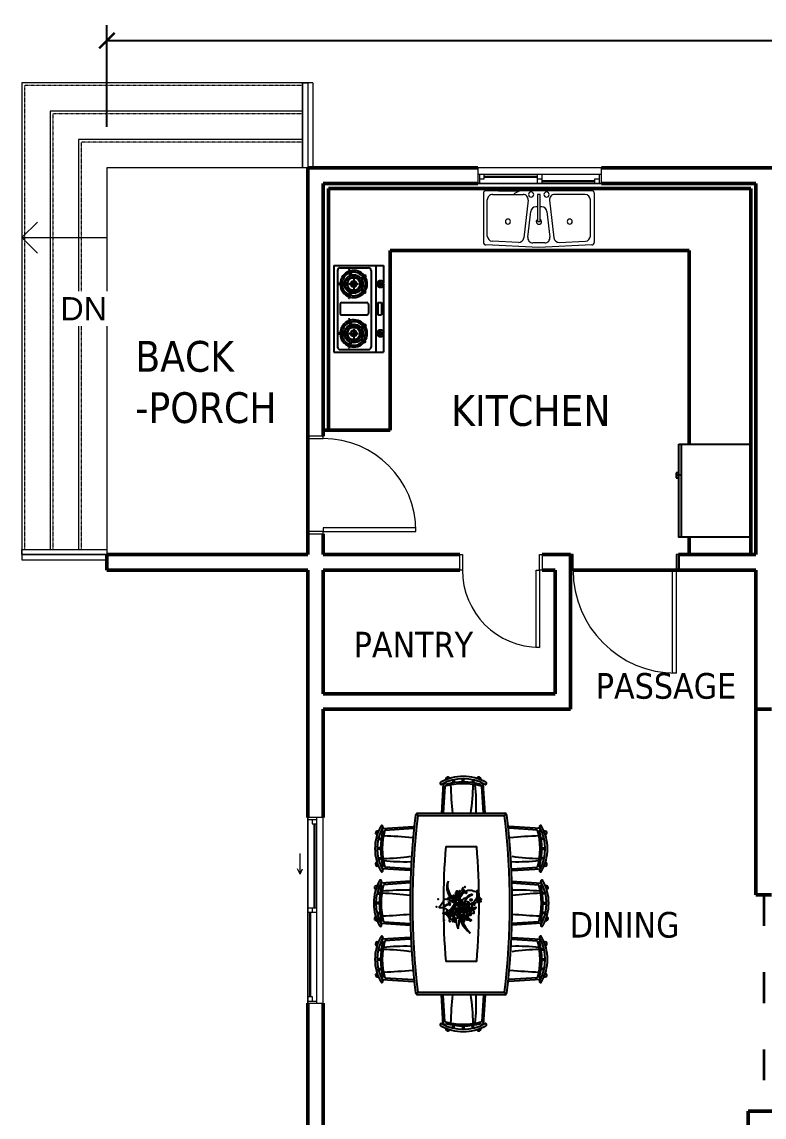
# Model space of a CAD drawing. Header units: inches. Extents: x 8351 to 42256, y 21052 to 33437.
# Drawn here: x 32065.7 to 32353.8, y 29823.7 to 30248.7 of the extents above; entities that cross this region are included whole.
import ezdxf

# ---------------------------------------------------------------- set-up
doc = ezdxf.new("R2010")
doc.units = ezdxf.units.IN
doc.header["$MEASUREMENT"] = 0
doc.linetypes.add('ACAD_ISO03W100', pattern=[30, 12, -18])
doc.linetypes.add('Overhead 1_16_', pattern=[0.101562, 0.0625, -0.039062])
for name, color, linetype, lineweight in [('A-DIM', 7, 'Continuous', 25), ('A-DOOR', 10, 'Continuous', 13), ('A-DOOR-FRAM', 31, 'Continuous', 20), ('A-FLOR-HRAL', 11, 'Continuous', 9), ('A-GLAZ', 160, 'Continuous', 13), ('A-PLUMBING', 6, 'Continuous', 30), ('A-TEXT', 7, 'Continuous', 25), ('A-WALL', 7, 'Continuous', 35), ('P-SANR-FIXT', 220, 'Continuous', 9), ('S-STRS', 14, 'Continuous', 9), ('S-STRS-ANNO', 31, 'Continuous', 9), ('S-STRS-IDEN', 24, 'Continuous', 9)]:
    doc.layers.add(name, color=color, linetype=linetype, lineweight=lineweight)
doc.layers.add('A-FUNTURE', color=241, linetype='Continuous')
doc.layers.add('LAYER2', color=7, linetype='Continuous')
doc.styles.add('Arial', font='arial.ttf', dxfattribs={"height": 9})
doc.styles.add('PDF Tahoma', font='tahoma.ttf')
doc.styles.get("Standard").update_dxf_attribs({"font": 'consolab.ttf', "height": 11})
doc.dimstyles.get("Standard").update_dxf_attribs({"dimtxt": 11, "dimasz": 6, "dimexe": 6, "dimexo": 16, "dimgap": 0.09, "dimtad": 0, "dimdec": 0, "dimzin": 0, "dimdsep": 46, "dimlunit": 4, "dimtxsty": 'Standard', "dimblk": 'ARCHTICK', "dimcen": 0.09, "dimclrd": 256, "dimclre": 256, "dimclrt": 256, "dimadec": 0, "dimazin": 0, "dimtfac": 1, "dimtdec": 0, "dimtix": 1, "dimtofl": 0, "dimtmove": 0, "dimatfit": 2, "dimldrblk": 'ARCHTICK', "dimfxl": 1, "dimtolj": 1, "dimtzin": 0, "dimlwd": -1, "dimlwe": -1, "dimarcsym": 0})

# ---------------------------------------------------------------- blocks, each defined once
blk = doc.blocks.new('M_Door-Exterior-Single-Entry-Half Flat Glass-Wood_Clad - 900 x 2000mm-325324-B-FLOOR-PLAN')
at = {"layer": 'A-DOOR', "lineweight": 20}
for p, q in [((-20, 2.87), (-20, 42.87)), ((-20, 42.87), (-18.62, 42.87)), ((-18.62, 42.87), (-18.62, 2.87)), ((-18.62, 2.87), (-20, 2.87))]:
    blk.add_line(p, q, dxfattribs=at)
at = {"layer": 'A-DOOR', "lineweight": 9}
blk.add_arc((-20, 2.87), 40, 0, 90, dxfattribs=at)
at = {"layer": 'A-DOOR-FRAM'}
for p, q in [((-20, 2.87), (-20.98, 2.87)), ((-20.98, 2.87), (-20.98, -3.13)), ((-20, -3.13), (-20, 2.87)), ((20, 2.87), (20, -3.13)), ((20.98, 2.87), (20, 2.87)), ((20.98, -3.13), (20.98, 2.87)), ((-20.98, -3.13), (-20, -3.13)), ((20, -3.13), (20.98, -3.13))]:
    blk.add_line(p, q, dxfattribs=at)
blk = doc.blocks.new('M_Door-Interior-Single-Full Glass-Wood - M_Door-Interior-Single-Full Glass-Wood-325325-B-FLOOR-PLAN')
at = {"layer": 'A-DOOR', "lineweight": 20}
for p, q in [((13.62, -2.88), (15, -2.88)), ((13.62, -32.88), (13.62, -2.88)), ((15, -2.88), (15, -32.88)), ((15, -32.88), (13.62, -32.88))]:
    blk.add_line(p, q, dxfattribs=at)
at = {"layer": 'A-DOOR', "lineweight": 9}
blk.add_arc((15, -2.88), 30, 180, 270, dxfattribs=at)
at = {"layer": 'A-DOOR-FRAM'}
for p, q in [((-15.98, 3.13), (-15, 3.13)), ((-15.98, -2.88), (-15.98, 3.13)), ((-15, 3.13), (-15, -2.88)), ((15, 3.13), (15.98, 3.13)), ((15, -2.88), (15, 3.13)), ((15.98, 3.13), (15.98, -2.88)), ((-15, -2.88), (-15.98, -2.88)), ((15.98, -2.88), (15, -2.88))]:
    blk.add_line(p, q, dxfattribs=at)
blk = doc.blocks.new('M_Door-Interior-Single-3_Panel_Vert-Wood - M_Door-Interior-Single-3_Panel_Vert-Wood-325322-B-FLOOR-PLAN')
at = {"layer": 'A-DOOR', "lineweight": 20}
for p, q in [((18, 38.88), (16.62, 38.88)), ((16.62, 38.88), (16.62, 2.88)), ((18, 2.88), (18, 38.88)), ((16.62, 2.88), (18, 2.88))]:
    blk.add_line(p, q, dxfattribs=at)
at = {"layer": 'A-DOOR', "lineweight": 9}
blk.add_arc((18, 2.88), 36, 90, 180, dxfattribs=at)
at = {"layer": 'A-DOOR-FRAM'}
for p, q in [((-18, 2.88), (-18.98, 2.88)), ((-18.98, 2.88), (-18.98, -3.13)), ((-18, -3.13), (-18, 2.88)), ((18, 2.88), (18, -3.13)), ((18.98, 2.88), (18, 2.88)), ((18.98, -3.13), (18.98, 2.88)), ((-18.98, -3.13), (-18, -3.13)), ((18, -3.13), (18.98, -3.13))]:
    blk.add_line(p, q, dxfattribs=at)
blk = doc.blocks.new('M_Window-Sliding-Double - 1500 x 1200mm-330903-B-FLOOR-PLAN')
at = {"layer": 'A-GLAZ'}
for p, q in [((14, 5.85), (16, 6.85)), ((14, 5.85), (16, 4.85)), ((14, 5.85), (22, 5.85)), ((36, 2.85), (-36, 2.85)), ((-36, -3.15), (36, -3.15))]:
    blk.add_line(p, q, dxfattribs=at)
at = {"layer": 'A-GLAZ', "lineweight": 20}
for p, q in [((-36, 2.85), (-36, -3.15)), ((-36, 2.85), (-33.5, 2.85)), ((-35.25, 2.85), (-35.25, -0.65)), ((-33.5, 1.1), (-35.25, 1.1)), ((-33.5, 2.85), (-33.5, 1.1)), ((-0.875, -0.65), (-0.875, 2.85)), ((-0.875, 2.85), (0.875, 2.85)), ((0.875, 1.1), (-0.875, 1.1)), ((0.875, 2.85), (0.875, -0.65)), ((33.5, 1.1), (33.5, -0.65)), ((35.25, 1.1), (33.5, 1.1)), ((35.25, 2.85), (36, 2.85)), ((35.25, 2.85), (35.25, -0.65)), ((36, -3.15), (36, 2.85)), ((-36, -0.65), (-35.25, -0.65)), ((-0.875, -0.65), (0.875, -0.65)), ((33.5, -0.65), (36, -0.65))]:
    blk.add_line(p, q, dxfattribs=at)
at = {"layer": 'A-GLAZ', "lineweight": 9}
for p, q in [((-33.5, 2.85), (-0.875, 2.85)), ((0.875, 2.85), (35.25, 2.85)), ((-35.25, -0.65), (-0.875, -0.65)), ((0.875, -0.65), (33.5, -0.65))]:
    blk.add_line(p, q, dxfattribs=at)
at = {"layer": 'A-GLAZ', "lineweight": 30}
for p, q in [((-33.5, 1.975), (-0.875, 1.975)), ((0.875, 0.225), (33.5, 0.225))]:
    blk.add_line(p, q, dxfattribs=at)
blk = doc.blocks.new('M_Window-Sliding-Double - 1500 x 1200mm 4-331104-B-FLOOR-PLAN')
at = {"layer": 'A-GLAZ'}
for p, q in [((8, 5.85), (10, 6.85)), ((8, 5.85), (10, 4.85)), ((8, 5.85), (16, 5.85)), ((24, 2.85), (-24, 2.85)), ((-24, -3.15), (24, -3.15))]:
    blk.add_line(p, q, dxfattribs=at)
at = {"layer": 'A-GLAZ', "lineweight": 20}
for p, q in [((-24, 2.85), (-24, -3.15)), ((-24, 2.85), (-21.5, 2.85)), ((-23.25, 2.85), (-23.25, -0.65)), ((-21.5, 1.1), (-23.25, 1.1)), ((-21.5, 2.85), (-21.5, 1.1)), ((-0.875, -0.65), (-0.875, 2.85)), ((-0.875, 2.85), (0.875, 2.85)), ((0.875, 1.1), (-0.875, 1.1)), ((0.875, 2.85), (0.875, -0.65)), ((21.5, 1.1), (21.5, -0.65)), ((23.25, 1.1), (21.5, 1.1)), ((23.25, 2.85), (24, 2.85)), ((23.25, 2.85), (23.25, -0.65)), ((24, -3.15), (24, 2.85)), ((-24, -0.65), (-23.25, -0.65)), ((-0.875, -0.65), (0.875, -0.65)), ((21.5, -0.65), (24, -0.65))]:
    blk.add_line(p, q, dxfattribs=at)
at = {"layer": 'A-GLAZ', "lineweight": 9}
for p, q in [((-21.5, 2.85), (-0.875, 2.85)), ((0.875, 2.85), (23.25, 2.85)), ((-23.25, -0.65), (-0.875, -0.65)), ((0.875, -0.65), (21.5, -0.65))]:
    blk.add_line(p, q, dxfattribs=at)
at = {"layer": 'A-GLAZ', "lineweight": 30}
for p, q in [((-21.5, 1.975), (-0.875, 1.975)), ((0.875, 0.225), (21.5, 0.225))]:
    blk.add_line(p, q, dxfattribs=at)
blk = doc.blocks.new('Top Rail Type - Top Rail_Internal_-343922-B-FLOOR-PLAN')
at = {"layer": 'A-FLOR-HRAL'}
for p, q in [((-591.36, 428.38), (-591.36, 430.38)), ((-591.36, 430.38), (-558.36, 430.38)), ((-558.36, 430.38), (-558.36, 428.38)), ((-558.36, 428.38), (-591.36, 428.38))]:
    blk.add_line(p, q, dxfattribs=at)
blk = doc.blocks.new('Top Rail Type - Top Rail_Internal_-V4-B-FLOOR-PLAN')
at = {"layer": 'A-FLOR-HRAL'}
for p, q in [((-591.36, 430.38), (-591.36, 428.38)), ((-591.36, 430.38), (-558.36, 430.38)), ((-558.36, 430.38), (-558.36, 428.38)), ((-591.36, 428.38), (-558.36, 428.38))]:
    blk.add_line(p, q, dxfattribs=at)
blk = doc.blocks.new('Top Rail Type - Top Rail_Internal_-343933-B-FLOOR-PLAN')
at = {"layer": 'A-FLOR-HRAL'}
for p, q in [((-482.36, 611.38), (-480.36, 611.38)), ((-482.36, 578.38), (-482.36, 611.38)), ((-480.36, 611.38), (-480.36, 578.38)), ((-480.36, 578.38), (-482.36, 578.38))]:
    blk.add_line(p, q, dxfattribs=at)
blk = doc.blocks.new('Top Rail Type - Top Rail_Internal_-V5-B-FLOOR-PLAN')
at = {"layer": 'A-FLOR-HRAL'}
for p, q in [((-480.36, 611.38), (-482.36, 611.38)), ((-482.36, 611.38), (-482.36, 578.38)), ((-480.36, 611.38), (-480.36, 578.38)), ((-480.36, 578.38), (-482.36, 578.38))]:
    blk.add_line(p, q, dxfattribs=at)
blk = doc.blocks.new('Refrigerator-2 door - 36 in top')
for p, q in [((0, -26.999999), (36, -26.999999)), ((11, -27.999999), (11, -28.999999)), ((11, -28.999999), (13, -28.999999)), ((12, -26.999999), (12, -28.999999)), ((13, -28.999999), (13, -27.999999))]:
    blk.add_line(p, q)
blk.add_lwpolyline([(0, -27.999999), (0, 0), (36, 0), (36, -27.999999)], close=True)
blk = doc.blocks.new('Sink-Triple-2D - 43_ x 22_-550212-FLOOR-PLAN')
at = {"layer": 'P-SANR-FIXT'}
for p, q in [((-7.49, 25.04), (13.06, 26)), ((13.06, 26), (33.61, 25.04)), ((-8.44, 5), (-8.44, 24.05)), ((-6.94, 21.59), (-6.94, 7.5)), ((5.11, 24.06), (-5.03, 23.59)), ((8.91, 7.73), (7.19, 22.3)), ((9.91, 12.08), (8.74, 21.98)), ((10.73, 24.22), (15.39, 24.22)), ((17.38, 21.98), (16.21, 12.08)), ((17.21, 7.73), (18.92, 22.3)), ((21, 24.06), (31.15, 23.59)), ((33.06, 21.59), (33.06, 7.5)), ((34.56, 5), (34.56, 24.05)), ((13.6, 16.02), (12.53, 16.02)), ((12.53, 16.02), (12.53, 5.5)), ((13.6, 5.5), (13.6, 16.02)), ((11.89, 10.31), (12.53, 10.31)), ((13.6, 10.31), (14.23, 10.31)), ((-4.94, 5.5), (6.92, 5.5)), ((12.53, 5.5), (13.6, 5.5)), ((31.06, 5.5), (19.2, 5.5)), ((-7.44, 4), (33.56, 4))]:
    blk.add_line(p, q, dxfattribs=at)
for centre, radius, start, end in [((-7.44, 24.05), 1, 92.663, 180), ((-4.94, 21.59), 2, 92.663, 180), ((5.21, 22.06), 2, 6.7098, 92.663), ((10.73, 22.22), 2, 90, 186.7098), ((15.39, 22.22), 2, 353.2902, 90), ((20.91, 22.06), 2, 87.337, 173.2902), ((31.06, 21.59), 2, 0, 87.337), ((33.56, 24.05), 1, 0, 87.337), ((1.06, 16), 1, 0, 180), ((13.03, 16.02), 1.02, 0, 180), ((25.06, 16), 1, 0, 180), ((1.06, 16), 1, 180, 0), ((13.03, 16.02), 1.02, 180, 241.2453), ((13.03, 16.02), 1.02, 303.8034, 0), ((25.06, 16), 1, 180, 0), ((11.89, 12.31), 2, 186.7098, 270), ((14.23, 12.31), 2, 270, 353.2902), ((-7.44, 5), 1, 180, 270), ((-4.94, 7.5), 2, 180, 270), ((6.92, 7.5), 2, 270, 6.7098), ((10.06, 5.5), 1, 0, 180), ((10.06, 5.5), 1, 180, 0), ((16.06, 5.5), 1, 0, 180), ((16.06, 5.5), 1, 180, 0), ((19.2, 7.5), 2, 173.2902, 270), ((31.06, 7.5), 2, 270, 0), ((33.56, 5), 1, 270, 0)]:
    blk.add_arc(centre, radius, start, end, dxfattribs=at)
blk = doc.blocks.new('A$C71D65ADD')
at = {"layer": 'LAYER2', "linetype": 'ByBlock', "ltscale": 6}
h = blk.add_hatch(color=8, dxfattribs=at)
h.paths.add_polyline_path([(344, 319, 1), (329, 319, 1)])
h.paths.add_polyline_path([(309, 330, 1.000001), (297, 330, 1.000001)])
h.paths.add_polyline_path([(328, 203, 1), (339, 203, 1)])
h.paths.add_polyline_path([(384, 129, 1), (399, 129, 1)])
h.paths.add_polyline_path([(210, 242, 1), (201, 242, 1)])
edge = h.paths.add_edge_path()
edge.add_ellipse((259, 215), major_axis=(0.8, -32), ratio=0.456297, start_angle=134.884, end_angle=204.8098)
edge.add_arc((264, 250), 13.3, 208.4452, 291.7172)
h.paths.add_polyline_path([(327, 334, 1), (315, 334, 1)])
h.paths.add_polyline_path([(241, 409, 1), (265, 409, 1)])
h = blk.add_hatch(color=3, dxfattribs=at)
h.paths.add_polyline_path([(483, 292, 1), (495, 292, 1)])
h.paths.add_polyline_path([(509, 260, 0.193175), (507, 265, -0.071099), (498, 266, 0.269317), (495, 260, 1.000001)])
blk.add_hatch(color=1, dxfattribs=at).paths.add_polyline_path([(408, 126, 0.483518), (395, 136, -0.273676), (399, 129, -0.589818), (388, 123, 0.87026)])
at = {"layer": 'LAYER2', "color": 3, "linetype": 'ByBlock', "ltscale": 6}
for centre, radius in [((253, 409), 12.4), ((264, 250), 13.3), ((279, 303), 10.2), ((296, 351), 7.78), ((303, 330), 6.46), ((321, 334), 5.78), ((338, 288), 10.4), ((336, 319), 7.36), ((489, 292), 6.22), ((502, 260), 6.94), ((205, 242), 4.33), ((233, 236), 18.8), ((333, 203), 5.78), ((392, 129), 7.36), ((398, 126), 10.2)]:
    blk.add_circle(centre, radius, dxfattribs=at)
at = {"layer": 'LAYER2', "color": 1, "linetype": 'ByBlock', "ltscale": 6}
for centre, radius in [((314, 294), 21.5), ((329, 264), 16.1), ((381, 294), 21.3)]:
    blk.add_circle(centre, radius, dxfattribs=at)
at = {"layer": 'LAYER2', "color": 8, "linetype": 'ByBlock', "ltscale": 6}
blk.add_circle((342, 169), 14.2, dxfattribs=at)
at = {"layer": 'LAYER2', "color": 3, "linetype": 'ByBlock', "ltscale": 6}
for centre, radius, start, end in [((325, 440), 4.99, 332.3767, 237.126), ((48, 280), 316, 19.9122, 29.59), ((55, 285), 316, 19.7073, 29.59), ((546, 251), 167, 62.9101, 164.4918), ((566, 234), 175, 71.5718, 163.2253), ((325, -117), 413, 95.8934, 141.9596), ((341, -231), 502, 91.7875, 132.7502), ((189, -78), 386, 91.9469, 111.1209), ((187, 829), 564, 255.9514, 281.3548), ((189, -78), 386, 85.2311, 85.4239), ((189, -78), 386, 76.0403, 81.1268), ((484, 291), 25.6, 89.5252, 198.0961), ((467, 301), 7.25, 14.7851, 307.3859), ((473, 284), 10.6, 358.7699, 279.3548), ((476, 264), 9.89, 132.7709, 99.3548), ((449, 324), 35.7, 307.3859, 349.3233), ((490, 293), 13.4, 212.1989, 185.732), ((507, 295), 30.2, 185.732, 274.9709)]:
    blk.add_arc(centre, radius, start, end, dxfattribs=at)
at = {"layer": 'LAYER2', "color": 2, "linetype": 'ByBlock', "ltscale": 6}
for centre, radius, start, end in [((351, 392), 18.1, 196.6743, 39.1784), ((326, 77), 133, 15.9169, 57.6012), ((336, 84), 133, 15.9169, 57.6012), ((458, 117), 6.35, 222.2146, 51.0439)]:
    blk.add_arc(centre, radius, start, end, dxfattribs=at)
at = {"layer": 'LAYER2', "color": 1, "linetype": 'ByBlock', "ltscale": 6}
blk.add_arc((445, 278), 15, 46.0944, 18.0961, dxfattribs=at)
at = {"layer": 'LAYER2', "color": 3, "linetype": 'ByBlock', "ltscale": 6}
for centre, major_axis, ratio in [((224, 372), (0.8, -32), 0.456297), ((196, 350), (31.6, -11.1), 0.572914), ((203, 316), (25.6, 26.6), 0.525572), ((234, 306), (-7.2, 38.6), 0.354767), ((259, 329), (-32.5, 10), 0.449099), ((256, 360), (-24.1, -22.5), 0.317405), ((352, 257), (0.8, -32), 0.456297), ((383, 244), (-24.1, -22.5), 0.317405), ((231, 192), (31.6, -11.1), 0.572914), ((238, 159), (25.6, 26.6), 0.525572), ((255, 155), (31.6, -11.1), 0.572914), ((262, 121), (25.6, 26.6), 0.525572), ((259, 215), (0.8, -32), 0.456297), ((269, 149), (-7.2, 38.6), 0.354767), ((294, 172), (-32.5, 10), 0.449099), ((291, 202), (-24.1, -22.5), 0.317405), ((283, 178), (0.8, -32), 0.456297), ((293, 111), (-7.2, 38.6), 0.354767), ((318, 135), (-32.5, 10), 0.449099), ((314, 165), (-24.1, -22.5), 0.317405), ((324, 234), (31.6, -11.1), 0.572914), ((331, 201), (25.6, 26.6), 0.525572), ((362, 190), (-7.2, 38.6), 0.354767), ((386, 214), (-32.5, 10), 0.449099), ((384, 41), (15.8, -5.5), 0.572914), ((387, 24), (12.8, 13.3), 0.525572), ((398, 53), (0.4, -16), 0.456297), ((403, 19), (-3.6, 19.3), 0.354767), ((415, 31), (-16.2, 5), 0.449099), ((414, 46), (-12.1, -11.2), 0.317405)]:
    blk.add_ellipse(centre, major_axis=major_axis, ratio=ratio, dxfattribs=at)
at = {"layer": 'LAYER2', "color": 3, "linetype": 'ByBlock', "ltscale": 6, "start_tangent": (-0.192355, 0.981325)}
blk.add_spline([(368, 335), (398, 449), (349, 477), (307, 509), (303, 455), (271, 399), (362, 320)], degree=3, dxfattribs=at)
at = {"layer": 'LAYER2', "color": 3, "linetype": 'ByBlock', "ltscale": 6}
blk.add_open_spline([(395, 250), (397, 275), (514, 212), (526, 131), (491, 70), (527, 35), (486, 62), (430, 43), (359, 91), (343, 146), (342, 155)], degree=3, knots=[0, 0, 0, 0, 77.268559, 207.603491, 248.32855, 270.573512, 299.381354, 327.252179, 461.565377, 486.265875, 486.265875, 486.265875, 486.265875], dxfattribs=at)
for p in [(313, 540), (154, 447), (188, 394), (198, 395), (208, 406), (216, 411), (227, 420), (229, 406), (230, 431), (230, 420), (231, 412), (231, 407), (231, 402), (232, 442), (232, 413), (232, 411), (232, 411), (232, 406), (233, 428), (233, 421), (233, 412), (233, 409), (234, 446), (234, 432), (234, 430), (234, 415), (235, 443), (235, 419), (235, 403), (235, 400), (236, 442), (236, 437), (236, 435), (236, 404), (237, 453), (237, 427), (237, 415), (237, 407), (237, 403), (239, 451), (239, 429), (239, 424), (240, 461), (240, 440), (241, 453), (406, 522), (412, 396), (415, 395), (420, 400), (421, 398), (135, 316), (136, 319), (138, 343), (138, 323), (138, 321), (140, 381), (142, 345), (145, 347), (147, 385), (148, 344), (149, 327), (153, 386), (153, 342), (154, 342), (157, 332), (157, 329), (157, 327), (157, 321), (158, 340), (158, 322), (159, 339), (159, 320), (160, 319), (161, 336), (161, 334), (161, 315), (162, 326), (162, 324), (162, 323), (163, 320), (164, 338), (165, 346), (165, 330), (166, 314), (167, 326), (169, 328), (171, 332), (173, 331), (173, 321), (173, 318), (174, 341), (174, 323), (175, 386), (175, 324), (177, 331), (178, 340), (178, 330), (193, 383), (198, 378), (200, 372), (205, 392), (205, 382), (259, 341), (263, 346), (266, 350), (269, 280), (273, 283), (274, 356), (275, 281), (275, 267), (276, 271), (276, 263), (278, 278), (279, 357), (279, 265), (280, 275), (280, 275), (281, 282), (282, 278), (282, 276), (282, 272), (283, 354), (283, 277), (283, 275), (284, 269), (285, 273), (286, 285), (287, 338), (287, 268), (289, 266), (290, 279), (290, 266), (291, 271), (292, 287), (292, 268), (293, 267), (295, 267), (299, 280), (300, 264), (309, 278), (309, 264), (311, 331), (311, 329), (316, 330), (340, 265), (365, 313), (365, 311), (366, 317), (367, 321), (368, 322), (370, 318), (370, 317), (370, 265), (371, 319), (372, 267), (375, 347), (375, 265), (375, 264), (376, 343), (376, 335), (376, 321), (376, 318), (376, 263), (377, 358), (377, 327), (377, 324), (377, 324), (377, 269), (379, 358), (379, 350), (379, 346), (379, 337), (379, 324), (380, 338), (380, 336), (380, 323), (380, 268), (381, 351), (381, 341), (381, 317), (381, 265), (383, 356), (383, 356), (383, 323), (383, 268), (383, 263), (384, 366), (384, 366), (384, 353), (384, 324), (384, 274), (384, 269), (385, 368), (385, 361), (385, 361), (385, 354), (385, 332), (385, 327), (385, 318), (386, 329), (386, 322), (386, 319), (386, 267), (386, 264), (387, 323), (387, 265), (388, 357), (388, 353), (388, 334), (388, 322), (388, 321), (388, 321), (388, 315), (389, 331), (389, 324), (390, 325), (391, 330), (391, 324), (392, 325), (392, 318), (393, 335), (393, 333), (393, 321), (393, 271), (394, 335), (394, 335), (395, 268), (397, 338), (397, 329), (398, 340), (398, 339), (402, 340), (403, 279), (405, 388), (405, 282), (407, 385), (407, 273), (408, 389), (409, 392), (409, 385), (410, 393), (411, 383), (411, 280), (411, 276), (412, 386), (413, 388), (413, 388), (413, 381), (413, 293), (414, 390), (414, 390), (414, 292), (414, 268), (415, 291), (415, 290), (416, 392), (416, 285), (416, 278), (416, 269), (417, 393), (417, 388), (417, 292), (417, 291), (418, 297), (418, 288), (418, 282), (419, 386), (419, 299), (419, 284), (419, 279), (420, 390), (420, 288), (420, 286), (420, 283), (421, 296), (421, 291), (421, 272), (422, 306), (422, 286), (423, 392), (423, 278), (423, 275), (424, 310), (424, 303), (424, 298), (424, 268), (425, 292), (427, 302), (427, 292), (428, 305), (428, 263), (429, 302), (431, 309), (431, 298), (432, 302), (435, 312), (439, 308), (439, 302), (440, 316), (443, 320), (446, 325), (447, 319), (448, 329), (449, 334), (451, 336), (451, 334), (134, 213), (136, 211), (137, 213), (144, 217), (144, 207), (147, 218), (147, 132), (150, 138), (150, 135), (151, 217), (152, 141), (153, 212), (153, 206), (153, 145), (153, 142), (153, 135), (154, 213), (155, 144), (156, 216), (157, 217), (157, 214), (157, 212), (157, 212), (158, 211), (158, 202), (158, 174), (158, 141), (159, 218), (159, 218), (159, 214), (159, 214), (159, 212), (159, 176), (159, 157), (159, 141), (162, 216), (163, 145), (164, 144), (166, 148), (166, 145), (167, 154), (167, 154), (168, 182), (168, 182), (168, 172), (168, 172), (168, 169), (168, 159), (169, 178), (169, 174), (169, 158), (170, 182), (170, 170), (170, 150), (171, 171), (171, 163), (171, 158), (171, 156), (172, 168), (172, 166), (172, 163), (172, 148), (173, 181), (173, 178), (173, 176), (173, 174), (174, 206), (174, 187), (174, 172), (174, 169), (174, 168), (174, 163), (175, 178), (175, 178), (175, 171), (175, 164), (177, 182), (177, 179), (177, 169), (177, 161), (177, 157), (178, 187), (178, 176), (179, 203), (179, 184), (181, 223), (181, 212), (181, 208), (181, 174), (181, 168), (182, 219), (182, 211), (182, 178), (182, 169), (184, 208), (185, 214), (185, 212), (185, 211), (185, 207), (186, 197), (188, 215), (189, 223), (189, 219), (189, 216), (190, 216), (190, 212), (190, 205), (190, 176), (191, 224), (191, 217), (191, 217), (191, 210), (192, 203), (193, 223), (193, 212), (194, 220), (194, 218), (194, 218), (194, 216), (194, 175), (195, 221), (195, 217), (196, 222), (196, 214), (196, 166), (197, 248), (197, 222), (197, 220), (197, 218), (197, 178), (198, 223), (198, 213), (199, 223), (199, 222), (199, 212), (199, 182), (200, 226), (200, 219), (200, 213), (200, 183), (201, 242), (201, 217), (201, 216), (201, 173), (202, 220), (202, 218), (203, 172), (204, 185), (204, 178), (205, 224), (205, 223), (205, 223), (205, 218), (205, 211), (206, 227), (206, 222), (206, 216), (206, 174), (207, 180), (208, 186), (208, 186), (208, 181), (208, 177), (209, 217), (209, 187), (209, 183), (209, 183), (209, 174), (210, 227), (210, 222), (210, 221), (210, 219), (210, 177), (210, 172), (210, 172), (211, 219), (211, 217), (211, 185), (211, 185), (212, 215), (212, 189), (213, 226), (214, 217), (214, 217), (214, 183), (214, 180), (214, 174), (215, 228), (215, 171), (216, 224), (216, 222), (216, 220), (216, 220), (216, 217), (216, 182), (216, 176), (218, 220), (218, 215), (219, 220), (219, 213), (220, 225), (221, 218), (222, 217), (222, 212), (227, 218), (231, 214), (236, 216), (236, 213), (240, 214), (240, 213), (255, 222), (275, 262), (278, 261), (280, 245), (280, 226), (281, 254), (282, 235), (283, 258), (283, 256), (284, 240), (284, 219), (284, 215), (284, 215), (284, 215), (285, 261), (285, 244), (286, 260), (286, 260), (286, 260), (286, 259), (287, 262), (287, 227), (287, 216), (288, 225), (290, 251), (291, 224), (292, 258), (293, 259), (295, 257), (295, 236), (296, 261), (296, 232), (298, 235), (298, 216), (307, 262), (311, 260), (366, 250), (369, 261), (369, 250), (370, 253), (371, 257), (371, 256), (372, 253), (373, 247), (375, 262), (375, 258), (375, 251), (377, 262), (377, 260), (377, 257), (377, 253), (378, 261), (378, 256), (379, 257), (388, 258), (431, 261), (442, 252), (449, 247), (456, 240), (465, 239), (470, 241), (477, 233), (478, 223), (479, 230), (479, 186), (482, 235), (482, 217), (482, 190), (483, 185), (483, 180), (485, 194), (485, 182), (486, 193), (486, 186), (486, 183), (487, 218), (487, 207), (488, 198), (488, 190), (489, 197), (489, 195), (490, 222), (490, 208), (491, 212), (491, 197), (491, 195), (491, 195), (492, 201), (492, 201), (492, 191), (493, 217), (493, 201), (493, 199), (494, 215), (494, 209), (495, 217), (495, 214), (495, 214), (495, 210), (495, 205), (495, 203), (496, 220), (496, 215), (496, 204), (497, 222), (497, 212), (497, 210), (497, 205), (498, 211), (498, 211), (498, 202), (499, 224), (499, 220), (499, 205), (499, 203), (500, 210), (500, 209), (500, 204), (501, 218), (501, 206), (502, 228), (502, 212), (503, 210), (504, 216), (504, 202), (505, 221), (505, 210), (506, 205), (507, 212), (507, 208), (510, 226), (512, 223), (516, 214), (518, 231), (522, 226), (524, 228), (528, 229), (531, 228), (538, 223), (549, 200), (554, 201), (155, 126), (158, 129), (308, 70), (337, 90), (338, 83), (341, 96), (344, 109), (345, 103), (346, 116), (346, 93), (347, 110), (347, 87), (348, 112), (348, 98), (349, 122), (349, 111), (350, 118), (350, 116), (352, 117), (352, 113), (352, 108), (352, 103), (352, 101), (352, 91), (353, 105), (353, 102), (353, 98), (354, 108), (354, 90), (354, 85), (355, 114), (355, 104), (355, 102), (355, 100), (358, 97), (362, 71), (364, 84), (365, 89)]:
    blk.add_point(p, dxfattribs=at)
blk = doc.blocks.new('_ArchTick')
at = {"color": 0, "linetype": 'ByBlock', "const_width": 0.15}
blk.add_lwpolyline([(-0.5, -0.5), (0.5, 0.5)], dxfattribs=at)
blk = doc.blocks.new('*D76')
at = {"layer": 'A-DIM', "transparency": 16777216}
for p, q in [((32098.66, 30208), (32098.66, 30247.47)), ((32662.66, 30208), (32662.66, 30247.47)), ((32098.66, 30241.47), (32368.31, 30241.47)), ((32662.66, 30241.47), (32393.01, 30241.47))]:
    blk.add_line(p, q, dxfattribs=at)
at = {"layer": 'Defpoints', "color": 0, "transparency": 16777216}
for p in [(32098.66, 30241.47), (32098.66, 30192), (32662.66, 30192)]:
    blk.add_point(p, dxfattribs=at)
at = {"layer": 'A-DIM', "transparency": 16777216, "xscale": 6, "yscale": 6, "zscale": 6, "rotation": 180}
blk.add_blockref('_ArchTick', (32098.66, 30241.47), dxfattribs=at)
at = {"layer": 'A-DIM', "transparency": 16777216, "xscale": 6, "yscale": 6, "zscale": 6}
blk.add_blockref('_ArchTick', (32662.66, 30241.47), dxfattribs=at)
at = {"layer": 'A-DIM', "transparency": 16777216, "insert": (32380.66, 30241.47), "char_height": 11, "attachment_point": 5}
blk.add_mtext("\\A1;47'", dxfattribs=at)

msp = doc.modelspace()

# ---------------------------------------------------------------- linework, layer by layer
at = {"layer": 'A-FUNTURE'}
for p, q in [((32186.8, 30154.19), (32186.8, 30120.59)), ((32186.8, 30154.19), (32206, 30154.19)), ((32188.24, 30152.27), (32188.24, 30122.51)), ((32189.2, 30153.23), (32200.24, 30153.23)), ((32192.52, 30152.41), (32193.17, 30150.34)), ((32192.97, 30152.55), (32193.63, 30150.48)), ((32194.29, 30150.58), (32194.33, 30149.86)), ((32201.2, 30152.27), (32201.2, 30122.51)), ((32203.12, 30154.19), (32203.12, 30120.59)), ((32206, 30154.19), (32206, 30147.75)), ((32190.89, 30147.23), (32188.73, 30147.23)), ((32190.89, 30146.75), (32188.73, 30146.75)), ((32190.93, 30146.42), (32191.64, 30146.54)), ((32191, 30147.92), (32191.7, 30147.73)), ((32191.68, 30149.25), (32192.24, 30148.8)), ((32192.58, 30146.99), (32196.38, 30146.99)), ((32192.85, 30150.2), (32193.17, 30149.55)), ((32194.48, 30148.89), (32194.48, 30145.17)), ((32195.77, 30150.35), (32195.51, 30149.68)), ((32197.03, 30149.53), (32196.52, 30149.02)), ((32197.84, 30148.28), (32197.17, 30148.02)), ((32199.03, 30150.53), (32197.26, 30149.27)), ((32198.08, 30146.8), (32197.36, 30146.84)), ((32199.31, 30150.14), (32197.54, 30148.88)), ((32204.19, 30147.28), (32204.19, 30146.7)), ((32204.19, 30147.28), (32206.23, 30147.28)), ((32204.19, 30146.7), (32206.22, 30146.7)), ((32191.46, 30145.03), (32192.07, 30145.42)), ((32192.43, 30141.6), (32193.12, 30143.66)), ((32192.52, 30143.97), (32192.91, 30144.57)), ((32192.89, 30141.45), (32193.57, 30143.5)), ((32193.92, 30143.43), (32194.03, 30144.14)), ((32195.41, 30143.51), (32195.23, 30144.21)), ((32196.75, 30144.19), (32196.29, 30144.75)), ((32197.69, 30145.35), (32197.05, 30145.68)), ((32198.97, 30143.37), (32197.23, 30144.66)), ((32199.26, 30143.76), (32197.51, 30145.05)), ((32206, 30146.25), (32206, 30128.62)), ((32189.2, 30139.07), (32189.2, 30135.71)), ((32189.92, 30139.79), (32199.52, 30139.79)), ((32200.24, 30139.07), (32200.24, 30135.71)), ((32203.82, 30139.79), (32205.26, 30139.79)), ((32203.82, 30139.79), (32203.82, 30134.99)), ((32205.26, 30139.79), (32205.26, 30134.99)), ((32189.92, 30134.99), (32199.52, 30134.99)), ((32203.82, 30134.99), (32205.26, 30134.99)), ((32191.68, 30130.05), (32192.24, 30129.6)), ((32192.52, 30133.21), (32193.17, 30131.14)), ((32192.85, 30131), (32193.17, 30130.35)), ((32192.97, 30133.35), (32193.63, 30131.28)), ((32194.29, 30131.38), (32194.33, 30130.66)), ((32194.48, 30129.65), (32194.48, 30125.93)), ((32195.77, 30131.15), (32195.51, 30130.48)), ((32197.03, 30130.33), (32196.52, 30129.82)), ((32199.03, 30131.33), (32197.26, 30130.07)), ((32199.31, 30130.94), (32197.54, 30129.68)), ((32190.89, 30128.03), (32188.73, 30128.03)), ((32190.89, 30127.55), (32188.73, 30127.55)), ((32190.93, 30127.22), (32191.64, 30127.34)), ((32191, 30128.72), (32191.7, 30128.53)), ((32191.46, 30125.83), (32192.07, 30126.22)), ((32192.52, 30124.77), (32192.91, 30125.37)), ((32192.58, 30127.79), (32196.38, 30127.79)), ((32196.75, 30124.99), (32196.29, 30125.55)), ((32197.69, 30126.15), (32197.05, 30126.48)), ((32197.84, 30129.08), (32197.17, 30128.82)), ((32198.97, 30124.17), (32197.23, 30125.46)), ((32198.08, 30127.6), (32197.36, 30127.64)), ((32199.26, 30124.56), (32197.51, 30125.85)), ((32204.19, 30128.14), (32204.19, 30127.57)), ((32204.19, 30128.14), (32206.23, 30128.14)), ((32204.19, 30127.57), (32206.22, 30127.57)), ((32206, 30127.11), (32206, 30120.59)), ((32189.2, 30121.55), (32200.24, 30121.55)), ((32192.43, 30122.4), (32193.12, 30124.46)), ((32192.89, 30122.25), (32193.57, 30124.3)), ((32193.92, 30124.23), (32194.03, 30124.94)), ((32195.41, 30124.31), (32195.23, 30125.01)), ((32186.8, 30120.59), (32206, 30120.59))]:
    msp.add_line(p, q, dxfattribs=at)
at = {"layer": 'A-FUNTURE', "ltscale": 120}
for p, q in [((32229.24, 29953.17), (32228.52, 29941.62)), ((32229.83, 29952.09), (32229.18, 29941.62)), ((32232.89, 29954.53), (32233.05, 29953.43)), ((32233.41, 29954.61), (32233.57, 29953.51)), ((32236.76, 29953.72), (32236.76, 29955.03)), ((32237.29, 29953.72), (32237.29, 29955.03)), ((32240.63, 29954.61), (32240.47, 29953.51)), ((32241.15, 29954.53), (32240.99, 29953.43)), ((32244.86, 29941.62), (32244.21, 29952.09)), ((32245.53, 29941.62), (32244.8, 29953.17)), ((32219.37, 29940.74), (32218.8, 29941.41)), ((32219.37, 29941.62), (32253.07, 29941.62)), ((32219.37, 29940.74), (32253.07, 29940.74)), ((32253.07, 29940.74), (32253.64, 29941.41)), ((32205.47, 29935.68), (32217.74, 29936.45)), ((32206.55, 29935.09), (32217.66, 29935.78)), ((32266.97, 29935.68), (32254.7, 29936.45)), ((32265.89, 29935.09), (32254.78, 29935.78)), ((32204.03, 29931.51), (32205.13, 29931.35)), ((32204.11, 29932.03), (32205.21, 29931.87)), ((32268.33, 29932.03), (32267.23, 29931.87)), ((32268.41, 29931.51), (32267.31, 29931.35)), ((32204.92, 29928.17), (32203.6, 29928.17)), ((32204.92, 29927.64), (32203.6, 29927.64)), ((32230.21, 29928.74), (32242.23, 29928.74)), ((32267.52, 29928.17), (32268.84, 29928.17)), ((32267.52, 29927.64), (32268.84, 29927.64)), ((32204.03, 29924.29), (32205.13, 29924.45)), ((32204.11, 29923.77), (32205.21, 29923.93)), ((32268.33, 29923.77), (32267.23, 29923.93)), ((32268.41, 29924.29), (32267.31, 29924.45)), ((32216.38, 29919.44), (32205.47, 29920.12)), ((32216.4, 29920.1), (32206.55, 29920.71)), ((32256.04, 29920.1), (32265.89, 29920.71)), ((32256.06, 29919.44), (32266.97, 29920.12)), ((32216.54, 29915.23), (32204.99, 29914.51)), ((32216.54, 29914.57), (32206.07, 29913.91)), ((32255.9, 29915.23), (32267.45, 29914.51)), ((32255.9, 29914.57), (32266.37, 29913.91)), ((32203.55, 29910.33), (32204.65, 29910.17)), ((32203.63, 29910.85), (32204.73, 29910.7)), ((32268.81, 29910.85), (32267.71, 29910.7)), ((32268.89, 29910.33), (32267.79, 29910.17)), ((32204.44, 29906.99), (32203.12, 29906.99)), ((32204.44, 29906.46), (32203.12, 29906.46)), ((32268, 29906.99), (32269.32, 29906.99)), ((32268, 29906.46), (32269.32, 29906.46)), ((32203.55, 29903.12), (32204.65, 29903.28)), ((32203.63, 29902.59), (32204.73, 29902.75)), ((32268.81, 29902.59), (32267.71, 29902.75)), ((32268.89, 29903.12), (32267.79, 29903.28)), ((32204.99, 29898.94), (32216.54, 29898.22)), ((32206.07, 29899.54), (32216.54, 29898.88)), ((32266.37, 29899.54), (32255.9, 29898.88)), ((32267.45, 29898.94), (32255.9, 29898.22)), ((32216.38, 29893.4), (32205.47, 29892.72)), ((32216.4, 29892.74), (32206.55, 29892.13)), ((32256.04, 29892.74), (32265.89, 29892.13)), ((32256.06, 29893.4), (32266.97, 29892.72)), ((32204.03, 29888.55), (32205.13, 29888.39)), ((32204.11, 29889.07), (32205.21, 29888.91)), ((32268.33, 29889.07), (32267.23, 29888.91)), ((32268.41, 29888.55), (32267.31, 29888.39)), ((32204.92, 29885.2), (32203.6, 29885.2)), ((32204.92, 29884.68), (32203.6, 29884.68)), ((32242.23, 29884.1), (32230.21, 29884.1)), ((32267.52, 29885.2), (32268.84, 29885.2)), ((32267.52, 29884.68), (32268.84, 29884.68)), ((32204.03, 29881.33), (32205.13, 29881.49)), ((32204.11, 29880.81), (32205.21, 29880.97)), ((32268.33, 29880.81), (32267.23, 29880.97)), ((32268.41, 29881.33), (32267.31, 29881.49)), ((32205.47, 29877.16), (32217.74, 29876.39)), ((32206.55, 29877.75), (32217.66, 29877.06)), ((32266.97, 29877.16), (32254.7, 29876.39)), ((32265.89, 29877.75), (32254.78, 29877.06)), ((32219.37, 29872.1), (32218.8, 29871.43)), ((32253.07, 29872.1), (32219.37, 29872.1)), ((32253.07, 29871.22), (32219.37, 29871.22)), ((32229.24, 29859.67), (32228.52, 29871.22)), ((32229.83, 29860.76), (32229.18, 29871.22)), ((32244.86, 29871.22), (32244.21, 29860.76)), ((32245.53, 29871.22), (32244.8, 29859.67)), ((32253.07, 29872.1), (32253.64, 29871.43)), ((32232.89, 29858.31), (32233.05, 29859.41)), ((32233.41, 29858.24), (32233.57, 29859.34)), ((32236.76, 29859.12), (32236.76, 29857.81)), ((32237.29, 29859.12), (32237.29, 29857.81)), ((32240.63, 29858.24), (32240.47, 29859.34)), ((32241.15, 29858.31), (32240.99, 29859.41))]:
    msp.add_line(p, q, dxfattribs=at)
at = {"layer": 'A-FUNTURE'}
for centre, radius in [((32194.48, 30146.99), 3.6), ((32194.48, 30146.99), 2.88), ((32194.48, 30146.99), 2.4), ((32194.48, 30146.99), 1.2), ((32194.48, 30146.99), 0.96), ((32194.48, 30127.79), 3.6), ((32194.48, 30127.79), 2.88), ((32194.48, 30127.79), 2.4), ((32194.48, 30127.79), 1.2), ((32194.48, 30127.79), 0.96)]:
    msp.add_circle(centre, radius, dxfattribs=at)
for centre, radius, start, end in [((32189.2, 30152.27), 0.96, 90, 180), ((32194.48, 30146.99), 5.28, 110.148, 177.3947), ((32194.48, 30146.99), 4.56, 110.5597, 176.983), ((32194.48, 30146.99), 5.76, 105.1548, 109.9308), ((32194.48, 30146.99), 5.28, 38.148, 104.9375), ((32194.48, 30146.99), 4.56, 38.5597, 104.5258), ((32200.24, 30152.27), 0.96, 0, 90), ((32194.48, 30146.99), 5.76, 177.612, 182.388), ((32194.48, 30146.99), 5.28, 182.6053, 248.9375), ((32194.48, 30146.99), 4.56, 183.017, 248.5258), ((32194.48, 30146.99), 4.56, 326.5597, 32.5258), ((32194.48, 30146.99), 5.28, 326.148, 32.9375), ((32194.48, 30146.99), 5.76, 33.1548, 37.9308), ((32204.72, 30147), 1.23, 157.5, 180), ((32204.72, 30147), 1.23, 180, 202.5), ((32204.72, 30147), 1.23, 135, 157.5), ((32204.72, 30147), 1.23, 202.5, 225), ((32205.03, 30147), 1.23, 157.5, 180), ((32205.03, 30147), 1.23, 180, 202.5), ((32204.72, 30147), 1.23, 112.5, 135), ((32205.03, 30147), 1.23, 135, 157.5), ((32205.03, 30147), 1.23, 202.5, 225), ((32205.03, 30147), 1.23, 112.5, 135), ((32204.72, 30147), 1.23, 90, 112.5), ((32205.03, 30147), 1.23, 90, 112.5), ((32204.94, 30147.01), 0.468, 34.9148, 145.0852), ((32204.94, 30147.01), 0.468, 221.223, 318.777), ((32204.72, 30147), 1.23, 82.9577, 90), ((32205.03, 30147), 1.23, 67.5, 90), ((32205.03, 30147), 1.23, 45, 67.5), ((32205.03, 30147), 1.23, 22.5, 45), ((32205.03, 30147), 1.23, 315, 337.5), ((32205.03, 30147), 1.23, 0, 22.5), ((32205.03, 30147), 1.23, 337.5, 360), ((32194.48, 30146.99), 5.28, 254.148, 320.9375), ((32194.48, 30146.99), 4.56, 254.5597, 320.5258), ((32194.48, 30146.99), 5.76, 321.1548, 325.9308), ((32204.72, 30147), 1.23, 225, 247.5), ((32205.03, 30147), 1.23, 225, 247.5), ((32204.72, 30147), 1.23, 247.5, 270), ((32205.03, 30147), 1.23, 247.5, 270), ((32204.72, 30147), 1.23, 270, 277.0423), ((32205.03, 30147), 1.23, 270, 292.5), ((32205.03, 30147), 1.23, 292.5, 315), ((32189.92, 30139.07), 0.72, 90, 180), ((32194.48, 30146.99), 5.76, 249.1548, 253.9308), ((32199.52, 30139.07), 0.72, 0, 90), ((32189.92, 30135.71), 0.72, 180, 270), ((32199.52, 30135.71), 0.72, 270, 0), ((32194.48, 30127.79), 5.28, 110.148, 177.3947), ((32194.48, 30127.79), 4.56, 110.5597, 176.983), ((32194.48, 30127.79), 5.76, 105.1548, 109.9308), ((32194.48, 30127.79), 5.28, 38.148, 104.9375), ((32194.48, 30127.79), 4.56, 38.5597, 104.5258), ((32194.48, 30127.79), 4.56, 326.5597, 32.5258), ((32194.48, 30127.79), 5.28, 326.148, 32.9375), ((32194.48, 30127.79), 5.76, 33.1548, 37.9308), ((32194.48, 30127.79), 5.76, 177.612, 182.388), ((32194.48, 30127.79), 5.28, 182.6053, 248.9375), ((32194.48, 30127.79), 4.56, 183.017, 248.5258), ((32204.72, 30127.87), 1.23, 157.5, 180), ((32204.72, 30127.87), 1.23, 180, 202.5), ((32204.72, 30127.87), 1.23, 135, 157.5), ((32204.72, 30127.87), 1.23, 202.5, 225), ((32205.03, 30127.87), 1.23, 157.5, 180), ((32205.03, 30127.87), 1.23, 180, 202.5), ((32204.72, 30127.87), 1.23, 112.5, 135), ((32204.72, 30127.87), 1.23, 225, 247.5), ((32205.03, 30127.87), 1.23, 135, 157.5), ((32205.03, 30127.87), 1.23, 202.5, 225), ((32205.03, 30127.87), 1.23, 112.5, 135), ((32205.03, 30127.87), 1.23, 225, 247.5), ((32204.72, 30127.87), 1.23, 90, 112.5), ((32204.72, 30127.87), 1.23, 247.5, 270), ((32205.03, 30127.87), 1.23, 90, 112.5), ((32205.03, 30127.87), 1.23, 247.5, 270), ((32204.94, 30127.88), 0.468, 34.9148, 145.0852), ((32204.94, 30127.88), 0.468, 221.223, 318.777), ((32204.72, 30127.87), 1.23, 82.9577, 90), ((32204.72, 30127.87), 1.23, 270, 277.0423), ((32205.03, 30127.87), 1.23, 67.5, 90), ((32205.03, 30127.87), 1.23, 270, 292.5), ((32205.03, 30127.87), 1.23, 45, 67.5), ((32205.03, 30127.87), 1.23, 292.5, 315), ((32205.03, 30127.87), 1.23, 22.5, 45), ((32205.03, 30127.87), 1.23, 315, 337.5), ((32205.03, 30127.87), 1.23, 0, 22.5), ((32205.03, 30127.87), 1.23, 337.5, 360), ((32189.2, 30122.51), 0.96, 180, 270), ((32194.48, 30127.79), 5.76, 249.1548, 253.9308), ((32194.48, 30127.79), 5.28, 254.148, 320.9375), ((32194.48, 30127.79), 4.56, 254.5597, 320.5258), ((32194.48, 30127.79), 5.76, 321.1548, 325.9308), ((32200.24, 30122.51), 0.96, 270, 0)]:
    msp.add_arc(centre, radius, start, end, dxfattribs=at)
at = {"layer": 'A-FUNTURE', "ltscale": 120}
for centre, radius, start, end in [((32237.02, 29937.88), 18.03, 60.9174, 119.0826), ((32230.95, 29954.93), 0.721, 13.3234, 205.8544), ((32243.09, 29954.93), 0.721, 334.1456, 166.6766), ((32228.46, 29953.25), 0.441, 117.3198, 289.9422), ((32237.02, 29937.85), 17.19, 60.6916, 119.3084), ((32229.41, 29952.3), 0.887, 37.6096, 100.8592), ((32237.02, 29926.01), 27.05, 74.5891, 105.4109), ((32237.02, 29926.01), 27.71, 75.5568, 104.4432), ((32404.18, 29958.96), 172.22, 182.1151, 185.7774), ((32153.84, 29954.36), 87.04, 351.5869, 358.9649), ((32160.33, 29944.06), 81.76, 358.2941, 6.0421), ((32244.64, 29952.3), 0.887, 79.1408, 142.3904), ((32245.59, 29953.25), 0.441, 250.0578, 62.6802), ((32503.24, 29906.42), 286.82, 173.0991, 186.9009), ((32503.34, 29906.42), 286.04, 173.1088, 186.8912), ((32219.37, 29940.74), 0.88, 90, 170.7416), ((32253.07, 29940.74), 0.88, 9.2584, 90), ((31969.1, 29906.42), 286.04, 353.1088, 6.8912), ((31969.2, 29906.42), 286.82, 353.0991, 6.9009), ((32220.76, 29927.9), 18.03, 150.9174, 209.0826), ((32203.71, 29933.97), 0.721, 64.1456, 256.6766), ((32220.79, 29927.9), 17.19, 150.6916, 209.3084), ((32232.63, 29927.9), 27.71, 165.5568, 194.4432), ((32205.39, 29936.47), 0.441, 340.0578, 152.6802), ((32206.34, 29935.52), 0.887, 169.1408, 232.3904), ((32232.63, 29927.9), 27.05, 164.5891, 195.4109), ((32239.81, 29927.9), 27.05, 344.5891, 15.4109), ((32267.05, 29936.47), 0.441, 27.3198, 199.9422), ((32251.65, 29927.9), 17.19, 330.6916, 29.3084), ((32266.1, 29935.52), 0.887, 307.6096, 10.8592), ((32239.81, 29927.9), 27.71, 345.5568, 14.4432), ((32251.68, 29927.9), 18.03, 330.9174, 29.0826), ((32268.73, 29933.97), 0.721, 283.3234, 115.8544), ((32199.68, 29760.74), 172.22, 84.1555, 87.8849), ((32272.76, 29760.74), 172.22, 92.1151, 95.8445), ((32503.34, 29906.42), 274.04, 175.3282, 184.6718), ((31969.1, 29906.42), 274.04, 355.3282, 4.6718), ((32203.71, 29921.83), 0.721, 103.3234, 295.8544), ((32204.28, 30011.08), 87.04, 271.0351, 278.1501), ((32214.58, 30004.59), 81.76, 263.9579, 271.3501), ((32268.16, 30011.08), 87.04, 261.8499, 268.9649), ((32257.86, 30004.59), 81.76, 268.6499, 276.0421), ((32268.73, 29921.83), 0.721, 244.1456, 76.6766), ((32205.39, 29919.34), 0.441, 207.3198, 19.9422), ((32206.34, 29920.29), 0.887, 127.6096, 190.8592), ((32267.05, 29919.34), 0.441, 160.0578, 332.6802), ((32266.1, 29920.29), 0.887, 349.1408, 52.3904), ((32220.28, 29906.72), 18.03, 150.9174, 209.0826), ((32203.23, 29912.79), 0.721, 64.1456, 256.6766), ((32220.31, 29906.72), 17.19, 150.6916, 209.3084), ((32232.15, 29906.72), 27.71, 165.5568, 194.4432), ((32204.91, 29915.29), 0.441, 340.0578, 152.6802), ((32205.86, 29914.34), 0.887, 169.1408, 232.3904), ((32232.15, 29906.72), 27.05, 164.5891, 195.4109), ((32240.29, 29906.72), 27.05, 344.5891, 15.4109), ((32267.53, 29915.29), 0.441, 27.3198, 199.9422), ((32252.13, 29906.72), 17.19, 330.6916, 29.3084), ((32266.58, 29914.34), 0.887, 307.6096, 10.8592), ((32240.29, 29906.72), 27.71, 345.5568, 14.4432), ((32252.16, 29906.72), 18.03, 330.9174, 29.0826), ((32269.21, 29912.79), 0.721, 283.3234, 115.8544), ((32203.8, 29823.55), 87.04, 81.5869, 88.9649), ((32214.1, 29830.04), 81.76, 88.2941, 96.0421), ((32258.34, 29830.04), 81.76, 83.9579, 91.7059), ((32268.64, 29823.55), 87.04, 91.0351, 98.4131), ((32203.23, 29900.66), 0.721, 103.3234, 295.8544), ((32199.2, 30073.88), 172.22, 272.1151, 275.7774), ((32273.24, 30073.88), 172.22, 264.2226, 267.8849), ((32269.21, 29900.66), 0.721, 244.1456, 76.6766), ((32204.91, 29898.16), 0.441, 207.3198, 19.9422), ((32205.86, 29899.11), 0.887, 127.6096, 190.8592), ((32267.53, 29898.16), 0.441, 160.0578, 332.6802), ((32266.58, 29899.11), 0.887, 349.1408, 52.3904), ((32220.76, 29884.94), 18.03, 150.9174, 209.0826), ((32203.71, 29891.01), 0.721, 64.1456, 256.6766), ((32220.79, 29884.94), 17.19, 150.6916, 209.3084), ((32232.63, 29884.94), 27.71, 165.5568, 194.4432), ((32205.39, 29893.5), 0.441, 340.0578, 152.6802), ((32206.34, 29892.56), 0.887, 169.1408, 232.3904), ((32232.63, 29884.94), 27.05, 164.5891, 195.4109), ((32239.81, 29884.94), 27.05, 344.5891, 15.4109), ((32267.05, 29893.5), 0.441, 27.3198, 199.9422), ((32251.65, 29884.94), 17.19, 330.6916, 29.3084), ((32266.1, 29892.56), 0.887, 307.6096, 10.8592), ((32239.81, 29884.94), 27.71, 345.5568, 14.4432), ((32251.68, 29884.94), 18.03, 330.9174, 29.0826), ((32268.73, 29891.01), 0.721, 283.3234, 115.8544), ((32204.28, 29801.76), 87.04, 81.8499, 88.9649), ((32214.58, 29808.25), 81.76, 88.6499, 96.0421), ((32268.16, 29801.76), 87.04, 91.0351, 98.1501), ((32257.86, 29808.25), 81.76, 83.9579, 91.3501), ((32203.71, 29878.87), 0.721, 103.3234, 295.8544), ((32199.68, 30052.1), 172.22, 272.1151, 275.8445), ((32272.76, 30052.1), 172.22, 264.1555, 267.8849), ((32268.73, 29878.87), 0.721, 244.1456, 76.6766), ((32205.39, 29876.38), 0.441, 207.3198, 19.9422), ((32206.34, 29877.33), 0.887, 127.6096, 190.8592), ((32267.05, 29876.38), 0.441, 160.0578, 332.6802), ((32266.1, 29877.33), 0.887, 349.1408, 52.3904), ((32219.37, 29872.1), 0.88, 189.2584, 270), ((32404.18, 29853.88), 172.22, 174.2226, 177.8849), ((32153.84, 29858.49), 87.04, 1.0351, 8.4131), ((32160.33, 29868.79), 81.76, 353.9579, 1.7059), ((32253.07, 29872.1), 0.88, 270, 350.7416), ((32228.46, 29859.59), 0.441, 70.0578, 242.6802), ((32237.02, 29874.96), 18.03, 240.9174, 299.0826), ((32237.02, 29875), 17.19, 240.6916, 299.3084), ((32229.41, 29860.54), 0.887, 259.1408, 322.3904), ((32237.02, 29886.84), 27.05, 254.5891, 285.4109), ((32237.02, 29886.84), 27.71, 255.5568, 284.4432), ((32230.95, 29857.91), 0.721, 154.1456, 346.6766), ((32243.09, 29857.91), 0.721, 193.3234, 25.8544), ((32244.64, 29860.54), 0.887, 217.6096, 280.8592), ((32245.59, 29859.59), 0.441, 297.3198, 109.9422)]:
    msp.add_arc(centre, radius, start, end, dxfattribs=at)
at = {"layer": 'A-WALL', "lineweight": 50}
for p, q in [((32176.66, 30192), (32176.66, 30050.01)), ((32242.66, 30192), (32176.66, 30192)), ((32374.66, 30192), (32290.66, 30192)), ((32182.66, 30087.98), (32182.66, 30186)), ((32182.66, 30186), (32242.66, 30186)), ((32290.66, 30186), (32350.66, 30186)), ((32350.66, 30186), (32350.66, 30042)), ((32184.66, 30090.21), (32184.66, 30184)), ((32184.66, 30184), (32348.66, 30184)), ((32348.66, 30184), (32348.66, 30042)), ((32208.66, 30160), (32324.66, 30160)), ((32208.66, 30090.21), (32208.66, 30160)), ((32324.66, 30160), (32324.66, 30084.78)), ((32182.66, 30090.21), (32208.66, 30090.21)), ((32176.66, 30050.01), (32176.66, 30042)), ((32182.66, 30042), (32182.66, 30050.01)), ((32324.66, 30048.78), (32324.66, 30042)), ((32176.66, 30042), (32098.66, 30042)), ((32098.66, 30042), (32098.66, 30036)), ((32235.67, 30042), (32182.66, 30042)), ((32278.66, 30042), (32267.64, 30042)), ((32278.66, 29982), (32278.66, 30042)), ((32350.66, 30042), (32320.63, 30042)), ((32098.66, 30036), (32176.66, 30036)), ((32176.66, 30036), (32176.66, 29940)), ((32182.66, 29988), (32182.66, 30036)), ((32182.66, 30036), (32235.67, 30036)), ((32267.64, 30036), (32272.66, 30036)), ((32272.66, 30036), (32272.66, 29988)), ((32279.64, 30036), (32350.66, 30036)), ((32350.66, 30036), (32350.66, 29910)), ((32272.66, 29988), (32182.66, 29988)), ((32182.66, 29940), (32182.66, 29982)), ((32182.66, 29982), (32278.66, 29982)), ((32350.66, 29982), (32356.66, 29982)), ((32350.66, 29910), (32356.66, 29910)), ((32176.66, 29868), (32176.66, 29778)), ((32182.66, 29659), (32182.66, 29868)), ((32503.53, 29826), (32347.66, 29826)), ((32347.66, 29826), (32347.66, 29820))]:
    msp.add_line(p, q, dxfattribs=at)
at = {"layer": 'A-WALL'}
msp.add_line((32320.63, 30042), (32320.63, 30036), dxfattribs=at)
at = {"layer": 'A-WALL', "linetype": 'ACAD_ISO03W100'}
msp.add_line((32353.66, 29910), (32353.66, 29826), dxfattribs=at)
at = {"layer": 'S-STRS'}
for p, q in [((32065.66, 30225), (32065.66, 30044)), ((32174.66, 30225), (32065.66, 30225)), ((32178.66, 30225), (32176.66, 30225)), ((32178.66, 30225), (32178.66, 30192)), ((32076.66, 30214), (32076.66, 30044)), ((32174.66, 30214), (32076.66, 30214)), ((32087.66, 30203), (32087.66, 30044)), ((32174.66, 30203), (32087.66, 30203)), ((32098.66, 30192), (32098.66, 30044)), ((32174.66, 30192), (32098.66, 30192)), ((32065.66, 30042), (32065.66, 30040)), ((32065.66, 30040), (32098.66, 30040))]:
    msp.add_line(p, q, dxfattribs=at)
at = {"layer": 'S-STRS', "linetype": 'Overhead 1_16_'}
for p, q in [((32066.66, 30224), (32066.66, 30044)), ((32174.66, 30224), (32066.66, 30224)), ((32077.66, 30213), (32077.66, 30044)), ((32174.66, 30213), (32077.66, 30213)), ((32088.66, 30202), (32088.66, 30044)), ((32174.66, 30202), (32088.66, 30202))]:
    msp.add_line(p, q, dxfattribs=at)
at = {"layer": 'S-STRS-ANNO'}
for p, q in [((32065.66, 30165), (32071.66, 30171)), ((32065.66, 30165), (32076.66, 30165)), ((32065.66, 30165), (32071.66, 30159)), ((32076.66, 30165), (32087.66, 30165)), ((32087.66, 30165), (32098.66, 30165))]:
    msp.add_line(p, q, dxfattribs=at)

# ---------------------------------------------------------------- block references
at = {"layer": 'A-DOOR'}
for name, p, rotation in [('M_Door-Interior-Single-3_Panel_Vert-Wood - M_Door-Interior-Single-3_Panel_Vert-Wood-325322-B-FLOOR-PLAN', (32179.78, 30069), 270), ('M_Door-Exterior-Single-Entry-Half Flat Glass-Wood_Clad - 900 x 2000mm-325324-B-FLOOR-PLAN', (32299.64, 30038.87), 180)]:
    msp.add_blockref(name, p, dxfattribs=dict(at, rotation=rotation))
msp.add_blockref('M_Door-Interior-Single-Full Glass-Wood - M_Door-Interior-Single-Full Glass-Wood-325325-B-FLOOR-PLAN', (32251.66, 30038.87), dxfattribs=at)
at = {"layer": 'A-FLOR-HRAL'}
for name in ['Top Rail Type - Top Rail_Internal_-343933-B-FLOOR-PLAN', 'Top Rail Type - Top Rail_Internal_-V5-B-FLOOR-PLAN', 'Top Rail Type - Top Rail_Internal_-343922-B-FLOOR-PLAN', 'Top Rail Type - Top Rail_Internal_-V4-B-FLOOR-PLAN']:
    msp.add_blockref(name, (32657.01, 29613.62), dxfattribs=at)
at = {"layer": 'A-FUNTURE', "rotation": 270}
msp.add_blockref('Refrigerator-2 door - 36 in top', (32348.66, 30084.78), dxfattribs=at)
at = {"layer": 'A-FUNTURE', "ltscale": 120, "xscale": 0.03240000000000001, "yscale": 0.03240000000000001, "zscale": 0.03240000000000001, "rotation": 90}
msp.add_blockref('A$C71D65ADD', (32244.13, 29895.13), dxfattribs=at)
at = {"layer": 'A-GLAZ'}
for name, p, rotation in [('M_Window-Sliding-Double - 1500 x 1200mm 4-331104-B-FLOOR-PLAN', (32266.66, 30188.85), 180), ('M_Window-Sliding-Double - 1500 x 1200mm-330903-B-FLOOR-PLAN', (32179.51, 29904), 90)]:
    msp.add_blockref(name, p, dxfattribs=dict(at, rotation=rotation))
at = {"layer": 'A-PLUMBING', "rotation": 179.9999999999999}
msp.add_blockref('Sink-Triple-2D - 43_ x 22_-550212-FLOOR-PLAN', (32279.42, 30187.2), dxfattribs=at)

# ---------------------------------------------------------------- texts
at = {"layer": 'A-TEXT', "color": 7, "attachment_point": 7, "style": 'PDF Tahoma'}
for s, insert, char_height in [('BACK\\P-PORCH', (32109.69, 30092.83), 11.933), ('KITCHEN', (32232.33, 30091.7), 11.933), ('DINING', (32278.38, 29893.19), 9.944)]:
    msp.add_mtext(s, dxfattribs=dict(at, insert=insert, char_height=char_height))
at = {"layer": 'A-TEXT', "color": 7, "char_height": 9.944, "attachment_point": 7, "style": 'PDF Tahoma'}
for s, insert, width in [('PANTRY', (32194.48, 30002.09), 68.0922), ('PASSAGE', (32288.47, 29985.89), 87.4659)]:
    msp.add_mtext(s, dxfattribs=dict(at, insert=insert, width=width))

# ---------------------------------------------------------------- dimensions: what is measured, and where the dimension line sits
at = {"layer": 'A-DIM'}
dim = msp.add_linear_dim(base=(32098.66, 30241.47), p1=(32662.66, 30192), p2=(32098.66, 30192), dimstyle='Standard', dxfattribs=at)
dim.commit()
dim.dimension.update_dxf_attribs({"geometry": '*D76', "text_midpoint": (32380.66, 30241.47)})

# ---------------------------------------------------------------- next in the draw order: texts
at = {"layer": 'S-STRS-IDEN', "insert": (32080.58, 30141.9), "char_height": 9, "width": 21.6986, "attachment_point": 1, "line_spacing_factor": 0.941778, "style": 'Arial', "bg_fill": 3, "box_fill_scale": 1.25, "bg_fill_color": 256, "bg_fill_true_color": 13158600, "bg_fill_transparency": 0}
msp.add_mtext('DN', dxfattribs=at)

doc.saveas('drawing.dxf')
